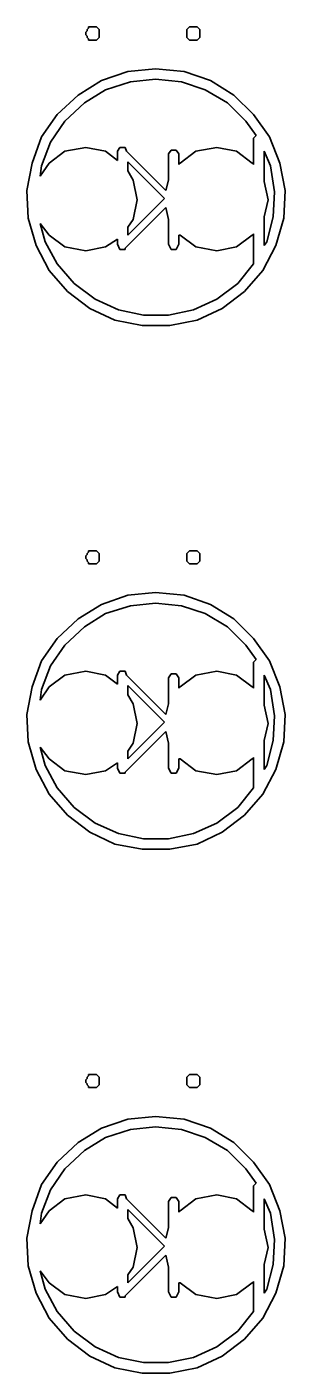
# Model space of a CAD drawing. Header units: millimetres. Extents: x 13 to 30, y -7 to 214.
# Drawn here: x 12.95 to 17.88, y 18.45 to 44.15 of the extents above; entities that cross this region are included whole.
import ezdxf

# ---------------------------------------------------------------- set-up
doc = ezdxf.new("R2010")
doc.units = ezdxf.units.MM
doc.layers.add('Pen 3', color=96, linetype='CONTINUOUS', true_color=0x008000)

msp = doc.modelspace()

# ---------------------------------------------------------------- linework, layer by layer
at = {"layer": 'Pen 3', "color": 96, "lineweight": 35, "true_color": 0x008000}
for p, q in [((14.075, 44.05), (14.1, 44.075)), ((14.075, 44), (14.075, 44.05)), ((14.1, 43.975), (14.075, 44)), ((14.1, 44.1), (14.125, 44.125)), ((14.1, 44.075), (14.1, 44.1)), ((14.1, 43.95), (14.1, 43.975)), ((14.125, 43.925), (14.1, 43.95)), ((14.125, 44.125), (14.125, 44.15)), ((14.125, 44.15), (14.15, 44.15)), ((14.15, 44.15), (14.175, 44.15)), ((14.175, 44.15), (14.225, 44.15)), ((14.225, 44.15), (14.25, 44.15)), ((14.25, 44.15), (14.275, 44.15)), ((14.275, 44.15), (14.3, 44.125)), ((14.3, 44.125), (14.325, 44.1)), ((14.325, 43.95), (14.3, 43.925)), ((14.325, 44.1), (14.325, 44.075)), ((14.325, 44.075), (14.325, 44.05)), ((14.325, 44.05), (14.325, 44)), ((14.325, 44), (14.325, 43.975)), ((14.325, 43.975), (14.325, 43.95)), ((16, 44.1), (16.025, 44.125)), ((16, 44.075), (16, 44.1)), ((16, 44.05), (16, 44.075)), ((16, 44), (16, 44.05)), ((16, 43.975), (16, 44)), ((16, 43.95), (16, 43.975)), ((16.025, 43.925), (16, 43.95)), ((16.025, 44.125), (16.05, 44.15)), ((16.05, 44.15), (16.075, 44.15)), ((16.075, 44.15), (16.1, 44.15)), ((16.1, 44.15), (16.15, 44.15)), ((16.15, 44.15), (16.175, 44.15)), ((16.175, 44.15), (16.2, 44.15)), ((16.2, 44.15), (16.225, 44.125)), ((16.225, 44.125), (16.25, 44.1)), ((16.25, 43.95), (16.225, 43.925)), ((16.25, 44.1), (16.25, 44.075)), ((16.25, 44.075), (16.25, 44.05)), ((16.25, 44.05), (16.25, 44)), ((16.25, 44), (16.25, 43.975)), ((16.25, 43.975), (16.25, 43.95)), ((14.125, 43.9), (14.125, 43.925)), ((14.15, 43.9), (14.125, 43.9)), ((14.175, 43.9), (14.15, 43.9)), ((14.225, 43.9), (14.175, 43.9)), ((14.25, 43.9), (14.225, 43.9)), ((14.275, 43.9), (14.25, 43.9)), ((14.3, 43.925), (14.275, 43.9)), ((16.05, 43.9), (16.025, 43.925)), ((16.075, 43.9), (16.05, 43.9)), ((16.1, 43.9), (16.075, 43.9)), ((16.15, 43.9), (16.1, 43.9)), ((16.175, 43.9), (16.15, 43.9)), ((16.2, 43.9), (16.175, 43.9)), ((16.225, 43.925), (16.2, 43.9)), ((14.375, 43.125), (14.875, 43.3)), ((14.875, 43.3), (15.4, 43.35)), ((15.4, 43.35), (15.95, 43.3)), ((15.95, 43.3), (16.45, 43.125)), ((13.925, 42.85), (14.375, 43.125)), ((14.45, 42.95), (14.05, 42.7)), ((14.925, 43.1), (14.45, 42.95)), ((15.4, 43.15), (14.925, 43.1)), ((15.9, 43.1), (15.4, 43.15)), ((16.35, 42.95), (15.9, 43.1)), ((16.775, 42.7), (16.35, 42.95)), ((16.45, 43.125), (16.9, 42.85)), ((13.525, 42.475), (13.925, 42.85)), ((14.05, 42.7), (13.675, 42.35)), ((17.125, 42.35), (16.775, 42.7)), ((16.9, 42.85), (17.275, 42.475)), ((13.225, 42.05), (13.525, 42.475)), ((17.275, 42.475), (17.575, 42.05)), ((13.675, 42.35), (13.4, 41.95)), ((17.325, 42.075), (17.125, 42.35)), ((13.05, 41.55), (13.225, 42.05)), ((13.4, 41.95), (13.225, 41.5)), ((17.275, 42.025), (17.325, 42.075)), ((17.275, 41.525), (17.275, 42.025)), ((17.575, 42.05), (17.775, 41.55)), ((13.375, 41.55), (13.675, 41.775)), ((13.675, 41.775), (14.075, 41.85)), ((14.075, 41.85), (14.45, 41.775)), ((14.45, 41.775), (14.675, 41.6)), ((14.675, 41.775), (14.725, 41.85)), ((14.675, 41.6), (14.675, 41.775)), ((14.725, 41.85), (14.825, 41.85)), ((14.825, 41.85), (14.85, 41.775)), ((14.85, 41.775), (15.6, 41.025)), ((15.65, 41.725), (15.7, 41.8)), ((15.65, 41.25), (15.65, 41.725)), ((15.7, 41.8), (15.8, 41.8)), ((15.8, 41.8), (15.85, 41.725)), ((15.85, 41.725), (15.85, 41.525)), ((15.875, 41.55), (16.175, 41.775)), ((16.175, 41.775), (16.575, 41.85)), ((16.575, 41.85), (16.95, 41.775)), ((16.95, 41.775), (17.25, 41.55)), ((17.6, 41.5), (17.475, 41.775)), ((17.475, 41.775), (17.475, 41.2)), ((12.95, 41.025), (13.05, 41.55)), ((13.2, 41.3), (13.375, 41.55)), ((13.225, 41.5), (13.2, 41.3)), ((15.575, 40.875), (14.875, 41.575)), ((14.875, 41.575), (14.875, 41.4)), ((14.875, 41.4), (14.975, 41.225)), ((15.85, 41.525), (15.875, 41.55)), ((17.25, 41.55), (17.275, 41.525)), ((17.675, 41), (17.6, 41.5)), ((17.775, 41.55), (17.875, 41.025)), ((14.975, 41.225), (15.05, 40.85)), ((15.6, 41.025), (15.65, 41.225)), ((15.65, 41.225), (15.65, 41.25)), ((17.475, 41.2), (17.55, 40.85)), ((12.975, 40.5), (12.95, 41.025)), ((14.875, 40.175), (15.575, 40.875)), ((17.65, 40.525), (17.675, 41)), ((17.875, 41.025), (17.85, 40.5)), ((15.6, 40.7), (14.825, 39.925)), ((15.05, 40.85), (14.975, 40.475)), ((15.65, 40.475), (15.6, 40.7)), ((17.55, 40.85), (17.475, 40.525)), ((13.125, 39.975), (12.975, 40.5)), ((13.375, 40.175), (13.2, 40.4)), ((13.2, 40.4), (13.3, 40.05)), ((14.975, 40.475), (14.875, 40.325)), ((15.65, 40), (15.65, 40.475)), ((15.65, 40.475), (15.65, 40.475)), ((17.475, 40.525), (17.475, 39.975)), ((17.525, 40.05), (17.65, 40.525)), ((17.85, 40.5), (17.7, 39.975)), ((13.675, 39.95), (13.375, 40.175)), ((14.675, 40.1), (14.45, 39.95)), ((14.675, 40), (14.675, 40.1)), ((14.875, 40.325), (14.875, 40.175)), ((15.875, 40.175), (15.85, 40.175)), ((15.85, 40.175), (15.85, 40)), ((16.175, 39.95), (15.875, 40.175)), ((17.25, 40.175), (16.95, 39.95)), ((17.275, 40.2), (17.25, 40.175)), ((17.275, 39.625), (17.275, 40.2)), ((13.375, 39.5), (13.125, 39.975)), ((13.3, 40.05), (13.525, 39.625)), ((14.075, 39.875), (13.675, 39.95)), ((14.45, 39.95), (14.075, 39.875)), ((14.725, 39.9), (14.675, 40)), ((14.75, 39.9), (14.725, 39.9)), ((14.775, 39.9), (14.75, 39.9)), ((14.75, 39.9), (14.75, 39.9)), ((14.825, 39.9), (14.775, 39.9)), ((14.825, 39.925), (14.825, 39.9)), ((15.7, 39.9), (15.65, 40)), ((15.8, 39.9), (15.7, 39.9)), ((15.85, 40), (15.8, 39.9)), ((16.575, 39.875), (16.175, 39.95)), ((16.95, 39.95), (16.575, 39.875)), ((17.7, 39.975), (17.45, 39.5)), ((17.475, 39.975), (17.525, 40.05)), ((13.525, 39.625), (13.85, 39.25)), ((16.975, 39.25), (17.275, 39.625)), ((13.725, 39.1), (13.375, 39.5)), ((17.45, 39.5), (17.1, 39.1)), ((14.15, 38.775), (13.725, 39.1)), ((13.85, 39.25), (14.25, 38.95)), ((16.575, 38.95), (16.975, 39.25)), ((17.1, 39.1), (16.675, 38.775)), ((14.25, 38.95), (14.7, 38.75)), ((16.125, 38.75), (16.575, 38.95)), ((14.625, 38.55), (14.15, 38.775)), ((14.7, 38.75), (15.175, 38.65)), ((15.175, 38.65), (15.65, 38.65)), ((15.65, 38.65), (16.125, 38.75)), ((16.675, 38.775), (16.2, 38.55)), ((15.15, 38.45), (14.625, 38.55)), ((15.675, 38.45), (15.15, 38.45)), ((16.2, 38.55), (15.675, 38.45)), ((14.075, 34.05), (14.1, 34.075)), ((14.075, 34), (14.075, 34.05)), ((14.1, 33.975), (14.075, 34)), ((14.1, 34.1), (14.125, 34.125)), ((14.1, 34.075), (14.1, 34.1)), ((14.1, 33.95), (14.1, 33.975)), ((14.125, 33.925), (14.1, 33.95)), ((14.125, 34.125), (14.125, 34.15)), ((14.125, 34.15), (14.15, 34.15)), ((14.125, 33.9), (14.125, 33.925)), ((14.15, 34.15), (14.175, 34.15)), ((14.175, 34.15), (14.225, 34.15)), ((14.225, 34.15), (14.25, 34.15)), ((14.25, 34.15), (14.275, 34.15)), ((14.275, 34.15), (14.3, 34.125)), ((14.3, 33.925), (14.275, 33.9)), ((14.3, 34.125), (14.325, 34.1)), ((14.325, 33.95), (14.3, 33.925)), ((14.325, 34.1), (14.325, 34.075)), ((14.325, 34.075), (14.325, 34.05)), ((14.325, 34.05), (14.325, 34)), ((14.325, 34), (14.325, 33.975)), ((14.325, 33.975), (14.325, 33.95)), ((16, 34.1), (16.025, 34.125)), ((16, 34.075), (16, 34.1)), ((16, 34.05), (16, 34.075)), ((16, 34), (16, 34.05)), ((16, 33.975), (16, 34)), ((16, 33.95), (16, 33.975)), ((16.025, 33.925), (16, 33.95)), ((16.025, 34.125), (16.05, 34.15)), ((16.05, 33.9), (16.025, 33.925)), ((16.05, 34.15), (16.075, 34.15)), ((16.075, 34.15), (16.1, 34.15)), ((16.1, 34.15), (16.15, 34.15)), ((16.15, 34.15), (16.175, 34.15)), ((16.175, 34.15), (16.2, 34.15)), ((16.2, 34.15), (16.225, 34.125)), ((16.225, 33.925), (16.2, 33.9)), ((16.225, 34.125), (16.25, 34.1)), ((16.25, 33.95), (16.225, 33.925)), ((16.25, 34.1), (16.25, 34.075)), ((16.25, 34.075), (16.25, 34.05)), ((16.25, 34.05), (16.25, 34)), ((16.25, 34), (16.25, 33.975)), ((16.25, 33.975), (16.25, 33.95)), ((14.15, 33.9), (14.125, 33.9)), ((14.175, 33.9), (14.15, 33.9)), ((14.225, 33.9), (14.175, 33.9)), ((14.25, 33.9), (14.225, 33.9)), ((14.275, 33.9), (14.25, 33.9)), ((16.075, 33.9), (16.05, 33.9)), ((16.1, 33.9), (16.075, 33.9)), ((16.15, 33.9), (16.1, 33.9)), ((16.175, 33.9), (16.15, 33.9)), ((16.2, 33.9), (16.175, 33.9)), ((14.375, 33.125), (14.875, 33.3)), ((14.875, 33.3), (15.4, 33.35)), ((15.4, 33.35), (15.95, 33.3)), ((15.95, 33.3), (16.45, 33.125)), ((13.925, 32.85), (14.375, 33.125)), ((14.45, 32.95), (14.05, 32.7)), ((14.925, 33.1), (14.45, 32.95)), ((15.4, 33.15), (14.925, 33.1)), ((15.9, 33.1), (15.4, 33.15)), ((16.35, 32.95), (15.9, 33.1)), ((16.775, 32.7), (16.35, 32.95)), ((16.45, 33.125), (16.9, 32.85)), ((13.525, 32.475), (13.925, 32.85)), ((14.05, 32.7), (13.675, 32.35)), ((17.125, 32.35), (16.775, 32.7)), ((16.9, 32.85), (17.275, 32.475)), ((13.225, 32.05), (13.525, 32.475)), ((17.275, 32.475), (17.575, 32.05)), ((13.675, 32.35), (13.4, 31.95)), ((17.325, 32.075), (17.125, 32.35)), ((13.05, 31.55), (13.225, 32.05)), ((13.4, 31.95), (13.225, 31.5)), ((17.275, 32.025), (17.325, 32.075)), ((17.275, 31.525), (17.275, 32.025)), ((17.575, 32.05), (17.775, 31.55)), ((13.375, 31.55), (13.675, 31.775)), ((13.675, 31.775), (14.075, 31.85)), ((14.075, 31.85), (14.45, 31.775)), ((14.45, 31.775), (14.675, 31.6)), ((14.675, 31.775), (14.725, 31.85)), ((14.675, 31.6), (14.675, 31.775)), ((14.725, 31.85), (14.825, 31.85)), ((14.825, 31.85), (14.85, 31.775)), ((14.85, 31.775), (15.6, 31.025)), ((15.65, 31.725), (15.7, 31.8)), ((15.65, 31.25), (15.65, 31.725)), ((15.7, 31.8), (15.8, 31.8)), ((15.8, 31.8), (15.85, 31.725)), ((15.85, 31.725), (15.85, 31.525)), ((15.875, 31.55), (16.175, 31.775)), ((16.175, 31.775), (16.575, 31.85)), ((16.575, 31.85), (16.95, 31.775)), ((16.95, 31.775), (17.25, 31.55)), ((17.6, 31.5), (17.475, 31.775)), ((17.475, 31.775), (17.475, 31.2)), ((12.95, 31.025), (13.05, 31.55)), ((13.2, 31.3), (13.375, 31.55)), ((13.225, 31.5), (13.2, 31.3)), ((15.575, 30.875), (14.875, 31.575)), ((14.875, 31.575), (14.875, 31.4)), ((14.875, 31.4), (14.975, 31.225)), ((15.85, 31.525), (15.875, 31.55)), ((17.25, 31.55), (17.275, 31.525)), ((17.675, 31), (17.6, 31.5)), ((17.775, 31.55), (17.875, 31.025)), ((14.975, 31.225), (15.05, 30.85)), ((15.6, 31.025), (15.65, 31.225)), ((15.65, 31.225), (15.65, 31.25)), ((17.475, 31.2), (17.55, 30.85)), ((12.975, 30.5), (12.95, 31.025)), ((14.875, 30.175), (15.575, 30.875)), ((15.05, 30.85), (14.975, 30.475)), ((17.55, 30.85), (17.475, 30.525)), ((17.65, 30.525), (17.675, 31)), ((17.875, 31.025), (17.85, 30.5)), ((15.6, 30.7), (14.825, 29.925)), ((15.65, 30.475), (15.6, 30.7)), ((13.125, 29.975), (12.975, 30.5)), ((13.375, 30.175), (13.2, 30.4)), ((13.2, 30.4), (13.3, 30.05)), ((14.975, 30.475), (14.875, 30.325)), ((15.65, 30), (15.65, 30.475)), ((15.65, 30.475), (15.65, 30.475)), ((17.475, 30.525), (17.475, 29.975)), ((17.525, 30.05), (17.65, 30.525)), ((17.85, 30.5), (17.7, 29.975)), ((13.675, 29.95), (13.375, 30.175)), ((14.675, 30.1), (14.45, 29.95)), ((14.675, 30), (14.675, 30.1)), ((14.875, 30.325), (14.875, 30.175)), ((15.875, 30.175), (15.85, 30.175)), ((15.85, 30.175), (15.85, 30)), ((16.175, 29.95), (15.875, 30.175)), ((17.25, 30.175), (16.95, 29.95)), ((17.275, 30.2), (17.25, 30.175)), ((17.275, 29.625), (17.275, 30.2)), ((13.375, 29.5), (13.125, 29.975)), ((13.3, 30.05), (13.525, 29.625)), ((14.075, 29.875), (13.675, 29.95)), ((14.45, 29.95), (14.075, 29.875)), ((14.725, 29.9), (14.675, 30)), ((14.75, 29.9), (14.725, 29.9)), ((14.775, 29.9), (14.75, 29.9)), ((14.75, 29.9), (14.75, 29.9)), ((14.825, 29.9), (14.775, 29.9)), ((14.825, 29.925), (14.825, 29.9)), ((15.7, 29.9), (15.65, 30)), ((15.8, 29.9), (15.7, 29.9)), ((15.85, 30), (15.8, 29.9)), ((16.575, 29.875), (16.175, 29.95)), ((16.95, 29.95), (16.575, 29.875)), ((17.7, 29.975), (17.45, 29.5)), ((17.475, 29.975), (17.525, 30.05)), ((13.525, 29.625), (13.85, 29.25)), ((16.975, 29.25), (17.275, 29.625)), ((13.725, 29.1), (13.375, 29.5)), ((17.45, 29.5), (17.1, 29.1)), ((14.15, 28.775), (13.725, 29.1)), ((13.85, 29.25), (14.25, 28.95)), ((16.575, 28.95), (16.975, 29.25)), ((17.1, 29.1), (16.675, 28.775)), ((14.25, 28.95), (14.7, 28.75)), ((16.125, 28.75), (16.575, 28.95)), ((14.625, 28.55), (14.15, 28.775)), ((15.15, 28.45), (14.625, 28.55)), ((14.7, 28.75), (15.175, 28.65)), ((15.175, 28.65), (15.65, 28.65)), ((15.65, 28.65), (16.125, 28.75)), ((16.2, 28.55), (15.675, 28.45)), ((16.675, 28.775), (16.2, 28.55)), ((15.675, 28.45), (15.15, 28.45)), ((14.075, 24.05), (14.1, 24.075)), ((14.075, 24), (14.075, 24.05)), ((14.1, 23.975), (14.075, 24)), ((14.1, 24.1), (14.125, 24.125)), ((14.1, 24.075), (14.1, 24.1)), ((14.1, 23.95), (14.1, 23.975)), ((14.125, 23.925), (14.1, 23.95)), ((14.125, 24.125), (14.125, 24.15)), ((14.125, 24.15), (14.15, 24.15)), ((14.125, 23.9), (14.125, 23.925)), ((14.15, 24.15), (14.175, 24.15)), ((14.175, 24.15), (14.225, 24.15)), ((14.225, 24.15), (14.25, 24.15)), ((14.25, 24.15), (14.275, 24.15)), ((14.275, 24.15), (14.3, 24.125)), ((14.3, 23.925), (14.275, 23.9)), ((14.3, 24.125), (14.325, 24.1)), ((14.325, 23.95), (14.3, 23.925)), ((14.325, 24.1), (14.325, 24.075)), ((14.325, 24.075), (14.325, 24.05)), ((14.325, 24.05), (14.325, 24)), ((14.325, 24), (14.325, 23.975)), ((14.325, 23.975), (14.325, 23.95)), ((16, 24.1), (16.025, 24.125)), ((16, 24.075), (16, 24.1)), ((16, 24.05), (16, 24.075)), ((16, 24), (16, 24.05)), ((16, 23.975), (16, 24)), ((16, 23.95), (16, 23.975)), ((16.025, 23.925), (16, 23.95)), ((16.025, 24.125), (16.05, 24.15)), ((16.05, 23.9), (16.025, 23.925)), ((16.05, 24.15), (16.075, 24.15)), ((16.075, 24.15), (16.1, 24.15)), ((16.1, 24.15), (16.15, 24.15)), ((16.15, 24.15), (16.175, 24.15)), ((16.175, 24.15), (16.2, 24.15)), ((16.2, 24.15), (16.225, 24.125)), ((16.225, 23.925), (16.2, 23.9)), ((16.225, 24.125), (16.25, 24.1)), ((16.25, 23.95), (16.225, 23.925)), ((16.25, 24.1), (16.25, 24.075)), ((16.25, 24.075), (16.25, 24.05)), ((16.25, 24.05), (16.25, 24)), ((16.25, 24), (16.25, 23.975)), ((16.25, 23.975), (16.25, 23.95)), ((14.15, 23.9), (14.125, 23.9)), ((14.175, 23.9), (14.15, 23.9)), ((14.225, 23.9), (14.175, 23.9)), ((14.25, 23.9), (14.225, 23.9)), ((14.275, 23.9), (14.25, 23.9)), ((16.075, 23.9), (16.05, 23.9)), ((16.1, 23.9), (16.075, 23.9)), ((16.15, 23.9), (16.1, 23.9)), ((16.175, 23.9), (16.15, 23.9)), ((16.2, 23.9), (16.175, 23.9)), ((14.375, 23.125), (14.875, 23.3)), ((14.875, 23.3), (15.4, 23.35)), ((15.4, 23.15), (14.925, 23.1)), ((15.4, 23.35), (15.95, 23.3)), ((15.9, 23.1), (15.4, 23.15)), ((15.95, 23.3), (16.45, 23.125)), ((13.925, 22.85), (14.375, 23.125)), ((14.45, 22.95), (14.05, 22.7)), ((14.925, 23.1), (14.45, 22.95)), ((16.35, 22.95), (15.9, 23.1)), ((16.775, 22.7), (16.35, 22.95)), ((16.45, 23.125), (16.9, 22.85)), ((13.525, 22.475), (13.925, 22.85)), ((14.05, 22.7), (13.675, 22.35)), ((17.125, 22.35), (16.775, 22.7)), ((16.9, 22.85), (17.275, 22.475)), ((13.225, 22.05), (13.525, 22.475)), ((17.275, 22.475), (17.575, 22.05)), ((13.675, 22.35), (13.4, 21.95)), ((17.325, 22.075), (17.125, 22.35)), ((13.05, 21.55), (13.225, 22.05)), ((13.4, 21.95), (13.225, 21.5)), ((13.675, 21.775), (14.075, 21.85)), ((14.075, 21.85), (14.45, 21.775)), ((14.675, 21.775), (14.725, 21.85)), ((14.725, 21.85), (14.825, 21.85)), ((14.825, 21.85), (14.85, 21.775)), ((16.175, 21.775), (16.575, 21.85)), ((16.575, 21.85), (16.95, 21.775)), ((17.275, 22.025), (17.325, 22.075)), ((17.275, 21.525), (17.275, 22.025)), ((17.575, 22.05), (17.775, 21.55)), ((13.375, 21.55), (13.675, 21.775)), ((14.45, 21.775), (14.675, 21.6)), ((14.675, 21.6), (14.675, 21.775)), ((14.85, 21.775), (15.6, 21.025)), ((15.65, 21.725), (15.7, 21.8)), ((15.65, 21.25), (15.65, 21.725)), ((15.7, 21.8), (15.8, 21.8)), ((15.8, 21.8), (15.85, 21.725)), ((15.85, 21.725), (15.85, 21.525)), ((15.875, 21.55), (16.175, 21.775)), ((16.95, 21.775), (17.25, 21.55)), ((17.6, 21.5), (17.475, 21.775)), ((17.475, 21.775), (17.475, 21.2)), ((12.95, 21.025), (13.05, 21.55)), ((13.2, 21.3), (13.375, 21.55)), ((13.225, 21.5), (13.2, 21.3)), ((15.575, 20.875), (14.875, 21.575)), ((14.875, 21.575), (14.875, 21.4)), ((14.875, 21.4), (14.975, 21.225)), ((15.85, 21.525), (15.875, 21.55)), ((17.25, 21.55), (17.275, 21.525)), ((17.675, 21), (17.6, 21.5)), ((17.775, 21.55), (17.875, 21.025)), ((14.975, 21.225), (15.05, 20.85)), ((15.6, 21.025), (15.65, 21.225)), ((15.65, 21.225), (15.65, 21.25)), ((17.475, 21.2), (17.55, 20.85)), ((12.975, 20.5), (12.95, 21.025)), ((14.875, 20.175), (15.575, 20.875)), ((15.05, 20.85), (14.975, 20.475)), ((17.55, 20.85), (17.475, 20.525)), ((17.65, 20.525), (17.675, 21)), ((17.875, 21.025), (17.85, 20.5)), ((15.6, 20.7), (14.825, 19.925)), ((15.65, 20.475), (15.6, 20.7)), ((13.125, 19.975), (12.975, 20.5)), ((13.375, 20.175), (13.2, 20.4)), ((13.2, 20.4), (13.3, 20.05)), ((14.975, 20.475), (14.875, 20.325)), ((14.875, 20.325), (14.875, 20.175)), ((15.65, 20), (15.65, 20.475)), ((15.65, 20.475), (15.65, 20.475)), ((17.475, 20.525), (17.475, 19.975)), ((17.525, 20.05), (17.65, 20.525)), ((17.85, 20.5), (17.7, 19.975)), ((13.3, 20.05), (13.525, 19.625)), ((13.675, 19.95), (13.375, 20.175)), ((14.675, 20.1), (14.45, 19.95)), ((14.675, 20), (14.675, 20.1)), ((15.875, 20.175), (15.85, 20.175)), ((15.85, 20.175), (15.85, 20)), ((16.175, 19.95), (15.875, 20.175)), ((17.25, 20.175), (16.95, 19.95)), ((17.275, 20.2), (17.25, 20.175)), ((17.275, 19.625), (17.275, 20.2)), ((17.475, 19.975), (17.525, 20.05)), ((13.375, 19.5), (13.125, 19.975)), ((14.075, 19.875), (13.675, 19.95)), ((14.45, 19.95), (14.075, 19.875)), ((14.725, 19.9), (14.675, 20)), ((14.75, 19.9), (14.725, 19.9)), ((14.775, 19.9), (14.75, 19.9)), ((14.75, 19.9), (14.75, 19.9)), ((14.825, 19.9), (14.775, 19.9)), ((14.825, 19.925), (14.825, 19.9)), ((15.7, 19.9), (15.65, 20)), ((15.8, 19.9), (15.7, 19.9)), ((15.85, 20), (15.8, 19.9)), ((16.575, 19.875), (16.175, 19.95)), ((16.95, 19.95), (16.575, 19.875)), ((17.7, 19.975), (17.45, 19.5)), ((13.525, 19.625), (13.85, 19.25)), ((16.975, 19.25), (17.275, 19.625)), ((13.725, 19.1), (13.375, 19.5)), ((17.45, 19.5), (17.1, 19.1)), ((14.15, 18.775), (13.725, 19.1)), ((13.85, 19.25), (14.25, 18.95)), ((16.575, 18.95), (16.975, 19.25)), ((17.1, 19.1), (16.675, 18.775)), ((14.625, 18.55), (14.15, 18.775)), ((14.25, 18.95), (14.7, 18.75)), ((16.125, 18.75), (16.575, 18.95)), ((16.675, 18.775), (16.2, 18.55)), ((15.15, 18.45), (14.625, 18.55)), ((14.7, 18.75), (15.175, 18.65)), ((15.175, 18.65), (15.65, 18.65)), ((15.65, 18.65), (16.125, 18.75)), ((16.2, 18.55), (15.675, 18.45)), ((15.675, 18.45), (15.15, 18.45))]:
    msp.add_line(p, q, dxfattribs=at)

doc.saveas('drawing.dxf')
